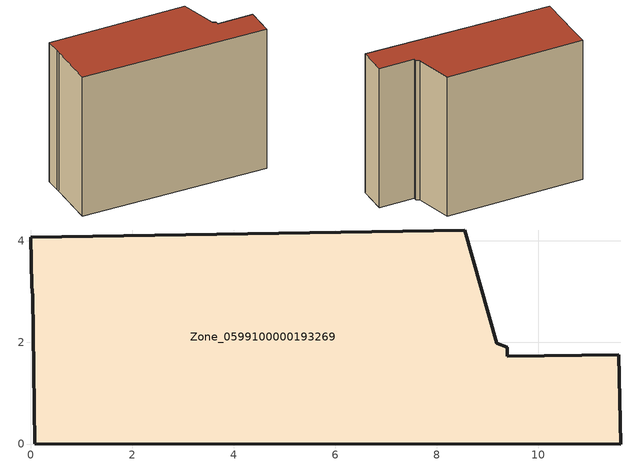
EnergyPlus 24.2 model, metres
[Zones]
Zone_0599100000193269
 floor ground (C_G): 0.08,0 0.04,2.92 0.02,3.11 0,4.08 8.55,4.22 9.18,1.99 9.39,1.91 9.39,1.73 11.59,1.76 11.62,0 z0
 wall outside (C_F): 0.08,0 11.62,0 11.59,1.76 9.39,1.73 9.39,1.91 9.18,1.99 8.55,4.22 0,4.08 0.02,3.11 0.04,2.92 0.08,0 z0:9.24
 roof outside (C_R): 0.04,2.92 0.08,0 11.62,0 11.59,1.76 9.39,1.73 9.39,1.91 9.18,1.99 8.55,4.22 0,4.08 0.02,3.11 z9.24
[BUILDING]
Pand.0599100000193269: North Axis=0; Terrain=City; Loads Convergence Tolerance Value=0.04; Temperature Convergence Tolerance Value=0.4; Solar Distribution=FullExterior; Maximum Number of Warmup Days=25; Minimum Number of Warmup Days=1
[Site:Location]
Rotterdam.The.Hague.AP_ZH_NLD Design_Conditions: Latitude=51.96; Longitude=4.45; Time Zone=1; Elevation=-4.5
[SITE:GROUNDTEMPERATURE:BUILDINGSURFACE]
18, 18, 18, 18, 18, 18, 18, 18, 18, 18, 18, 18
[MATERIAL] Thermal Absorptance=0.9; Solar Absorptance=0.7; Visible Absorptance=0.7
Name | Roughness | Thickness | Conductivity | Density | Specific Heat
G.TC.1946 | MediumSmooth | 0.15 | 1 | 540 | 1210
F.TC.1946 | Rough | 0.3 | 0.857143 | 1920 | 840
R.TC.1946 | MediumRough | 0.2 | 0.909091 | 1500 | 1000
[CONSTRUCTION]
C_G: G.TC.1946
C_F: F.TC.1946
C_R: R.TC.1946
[ZONE]
Zone_0599100000193269: Type=1; Multiplier=1; Ceiling Height=Autocalculate; Volume=Autocalculate; Floor Area=autocalculate; Part of Total Floor Area=Yes
[ZONEINFILTRATION:DESIGNFLOWRATE]
Infil_Zone_0599100000193269: Zone or ZoneList or Space or SpaceList=Zone_0599100000193269; Schedule=AlwaysOn; Design Flow Rate Calculation Method=Flow/Area; Flow Rate per Floor Area=0.003; Constant Term Coefficient=1; Temperature Term Coefficient=0; Velocity Term Coefficient=0; Velocity Squared Term Coefficient=0
[HVACTEMPLATE:ZONE:IDEALLOADSAIRSYSTEM]
Zone_0599100000193269: Maximum Heating Supply Air Temperature=50; Minimum Cooling Supply Air Temperature=13; Maximum Heating Supply Air Humidity Ratio=0.0156; Minimum Cooling Supply Air Humidity Ratio=0.0077; Heating Limit=NoLimit; Cooling Limit=NoLimit; Dehumidification Control Type=ConstantSensibleHeatRatio; Cooling Sensible Heat Ratio=0.7; Dehumidification Setpoint=60; Humidification Control Type=None; Humidification Setpoint=30; Outdoor Air Method=None; Outdoor Air Flow Rate per Person=0.00944; Outdoor Air Flow Rate per Zone Floor Area=0; Outdoor Air Flow Rate per Zone=0; Demand Controlled Ventilation Type=None; Outdoor Air Economizer Type=NoEconomizer; Heat Recovery Type=None; Sensible Heat Recovery Effectiveness=0.7; Latent Heat Recovery Effectiveness=0.65
[ZONECONTROL:THERMOSTAT]
ThermostatControl_Zone_0599100000193269: Zone or ZoneList=Zone_0599100000193269; Control Type Schedule=DualSetpointControlType; Control 1=Thermostat_Zone_0599100000193269; Temperature Difference Between Cutout And Setpoint=0
[THERMOSTATSETPOINT:DUALSETPOINT]
Thermostat_Zone_0599100000193269: Heating Setpoint Temperature Schedule=HeatingSetpoint_Zone_0599100000193269; Cooling Setpoint Temperature Schedule=CoolingSetpoint_Zone_0599100000193269
[SCHEDULE:COMPACT]
HeatingSetpoint_Zone_0599100000193269: Through: 12/31, For: AllDays, Until: 24:00, 21
CoolingSetpoint_Zone_0599100000193269: Through: 12/31, For: AllDays, Until: 24:00, 24
DualSetpointControlType: Through: 12/31, For: AllDays, Until: 24:00, 4
AlwaysOn: Through: 12/31, For: AllDays, Until: 24:00, 1
